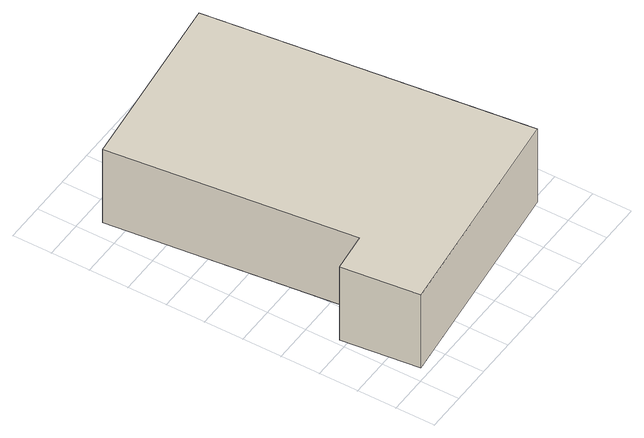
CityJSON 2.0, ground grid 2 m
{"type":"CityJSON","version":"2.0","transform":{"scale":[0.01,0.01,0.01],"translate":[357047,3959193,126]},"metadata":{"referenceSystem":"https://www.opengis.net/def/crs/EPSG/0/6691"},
"CityObjects":{
"building1":{"type":"Building","attributes":{"class":"3001","usage":"402","measuredHeight":8.8,"storeysAboveGround":9999,"removeTest1":1234,"BuildingDetailAttribute.fireproofStructureType":"1002","BuildingDetailAttribute.orgUsage2":"125","BuildingDetailAttribute.surveyYear":2020,"BuildingIDAttribute.prefecture":"11","BuildingIDAttribute.city":"11208","BuildingIDAttribute.removeTest2":1234},"geometry":[{"type":"Solid","lod":"1","boundaries":[[[[0,1,2,3,4,5]],[[4,6,7,5]],[[3,8,6,4]],[[2,9,8,3]],[[1,10,9,2]],[[0,11,10,1]],[[5,7,11,0]],[[6,8,9,10,11,7]]]]}]}
},
"vertices":[
[73,46,1],[27,442,1],[227,465,1],[84,1716,1],[1035,1824,1],[1226,179,1],[1035,1824,451],[1226,179,451],[84,1716,451],[227,465,451],[27,442,451],[73,46,451]
]}
